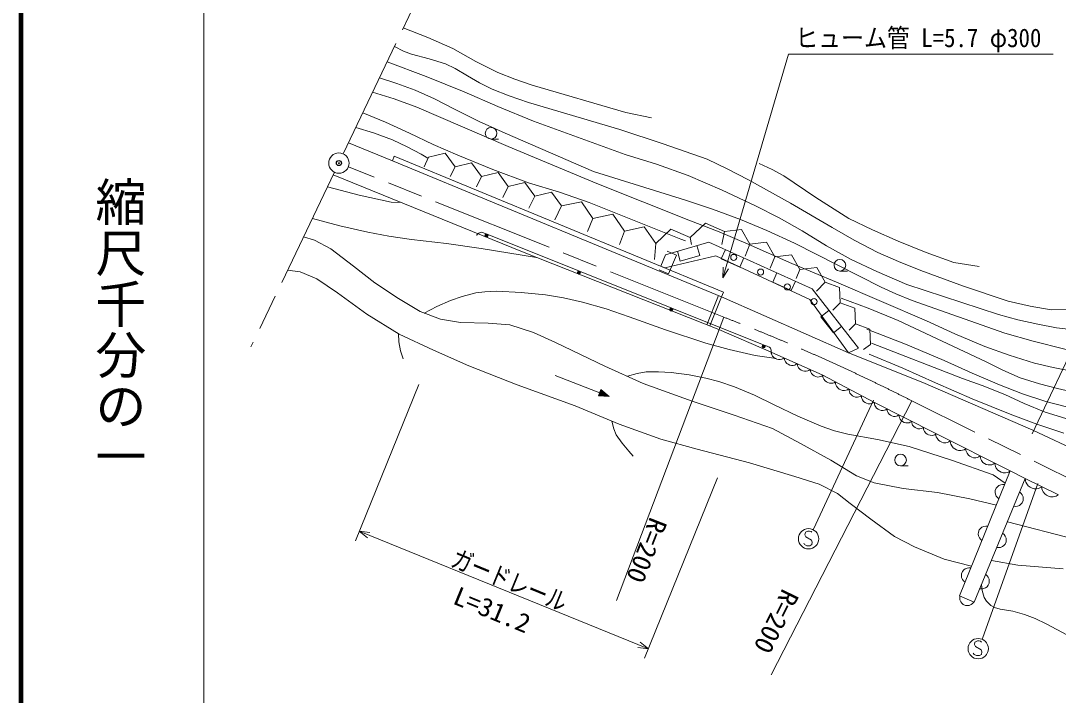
# Model space of a CAD drawing. Units: millimetres, scale not verified. Extents: x 40000 to 680000, y 20000 to 380000.
# Drawn here: x 40000 to 141956, y 240056 to 306297 of the extents above; entities that cross this region are included whole.
import ezdxf
from ezdxf.enums import TextEntityAlignment as Align

# ---------------------------------------------------------------- set-up
doc = ezdxf.new("R2010")
doc.units = ezdxf.units.MM
doc.header["$LTSCALE"] = 1000
doc.header["$PDMODE"] = 32
doc.header["$PDSIZE"] = 500
doc.linetypes.add('CHAIN', pattern=[18.5, 12, -1.5, 3.5, -1.5])
for name, color, linetype, lineweight in [('M-BGD', 7, 'Continuous', 13), ('M-BGD-EXST', 7, 'Continuous', 13), ('M-BMK', 2, 'CHAIN', 13), ('M-BMK-SRVR', 3, 'Continuous', 13), ('M-STR-HTXT', 7, 'Continuous', 13), ('M-STR-STRC', 7, 'Continuous', 13), ('M-TTL', 2, 'Continuous', 140), ('M-TTL-BAND', 7, 'Continuous', 13)]:
    doc.layers.add(name, color=color, linetype=linetype, lineweight=lineweight)
doc.layers.add('M-OTRS', color=6, linetype='Continuous')
doc.styles.add('@ＭＳ ゴシック', font='')
doc.styles.add('ＭＳ ゴシック', font='')
doc.styles.get('@ＭＳ ゴシック').set_extended_font_data('@MS Gothic')
doc.styles.get('ＭＳ ゴシック').set_extended_font_data('MS Gothic')

msp = doc.modelspace()

# ---------------------------------------------------------------- linework, layer by layer
at = {"layer": 'M-BGD'}
for p, q in [((86215, 294678), (86965, 294678)), ((76516, 292528), (72219, 294314)), ((76706, 292990), (76516, 292528)), ((76706, 292990), (109047, 279653)), ((80067, 292912), (79656, 291953)), ((80067, 292912), (81694, 293303)), ((81694, 293303), (82680, 291953)), ((76516, 292528), (108857, 279191)), ((82680, 291953), (82214, 290993)), ((82680, 291953), (84307, 292344)), ((84307, 292344), (85294, 290993)), ((70712, 291158), (89313, 283605)), ((85294, 290993), (84773, 289988)), ((85294, 290993), (86920, 291385)), ((86920, 291385), (87907, 290034)), ((87907, 290034), (87377, 288937)), ((87907, 290034), (89533, 290425)), ((89533, 290425), (90520, 289074)), ((90520, 289074), (89935, 287886)), ((90520, 289074), (92147, 289466)), ((92147, 289466), (93133, 288115)), ((93133, 288115), (92494, 286744)), ((93133, 288115), (95090, 288529)), ((95090, 288529), (96225, 286881)), ((96225, 286881), (95692, 285602)), ((96225, 286881), (98182, 287295)), ((98182, 287295), (99316, 285648)), ((85010, 285447), (85140, 285503)), ((85140, 285503), (85255, 285521)), ((85255, 285521), (85400, 285507)), ((85400, 285507), (85548, 285447)), ((99316, 285648), (98844, 284323)), ((99316, 285648), (101273, 286062)), ((101273, 286062), (102408, 284414)), ((102408, 284414), (103900, 285838)), ((103900, 285838), (105789, 285008)), ((105789, 285008), (107281, 286432)), ((107281, 286432), (109169, 285602)), ((109169, 285602), (108895, 284323)), ((109169, 285602), (110818, 285802)), ((110818, 285802), (111636, 284357)), ((67793, 285066), (68877, 284748)), ((68877, 284748), (70480, 283895)), ((84805, 285205), (84835, 285280)), ((84835, 285280), (84917, 285376)), ((84917, 285376), (85010, 285447)), ((85548, 285447), (85827, 285336)), ((85827, 285336), (113062, 274452)), ((103367, 283318), (107616, 284551)), ((105789, 285008), (105926, 284323)), ((107616, 284551), (117758, 279983)), ((111636, 284357), (113285, 284557)), ((113285, 284557), (114104, 283112)), ((70480, 283895), (72712, 282191)), ((89313, 283605), (108600, 275971)), ((102408, 284414), (102271, 282861)), ((104440, 283292), (103517, 283677)), ((104531, 283656), (104810, 282695)), ((106731, 283253), (106452, 284213)), ((109240, 283820), (108829, 282908)), ((111636, 284357), (111180, 283181)), ((102897, 282189), (103367, 283318)), ((108301, 283226), (103306, 282021)), ((103671, 281446), (104440, 283292)), ((104810, 282695), (106731, 283253)), ((117530, 278932), (108301, 283226)), ((108829, 282908), (110653, 282087)), ((110653, 282087), (111063, 282999)), ((114104, 283112), (113647, 281993)), ((114104, 283112), (115752, 283312)), ((115752, 283312), (116571, 281867)), ((67472, 281630), (66227, 281796)), ((69097, 280956), (67472, 281630)), ((72712, 282191), (74802, 280567)), ((102748, 281830), (103671, 281446)), ((103306, 282021), (102897, 282189)), ((114311, 281536), (113900, 280624)), ((116571, 281867), (116205, 280988)), ((116571, 281867), (118219, 282067)), ((118219, 282067), (119038, 280622)), ((120497, 281716), (121247, 281716)), ((71118, 279569), (69097, 280956)), ((74802, 280567), (77136, 279005)), ((113900, 280624), (115724, 279802)), ((115724, 279802), (116135, 280714)), ((119038, 280622), (118215, 279754)), ((119038, 280622), (120464, 280099)), ((74011, 277469), (71118, 279569)), ((109047, 279653), (108857, 279191)), ((117758, 279983), (122327, 274135)), ((120464, 280099), (120530, 278582)), ((77136, 279005), (79266, 277727)), ((107428, 276436), (108578, 279303)), ((107707, 276325), (108857, 279191)), ((108857, 279191), (121357, 273698)), ((121357, 273698), (117530, 278932)), ((120530, 278582), (119814, 277881)), ((120530, 278582), (121957, 278059)), ((77182, 275527), (74011, 277469)), ((79266, 277727), (81234, 276976)), ((119427, 277847), (118639, 277231)), ((121957, 278059), (122023, 276541)), ((81234, 276976), (83223, 276651)), ((83223, 276651), (85942, 276611)), ((85942, 276611), (88073, 276448)), ((88073, 276448), (90386, 275677)), ((118639, 277231), (119870, 275655)), ((122023, 276541), (121413, 275917)), ((122023, 276541), (123449, 276018)), ((80550, 273938), (77182, 275527)), ((90386, 275677), (92537, 274703)), ((108600, 275971), (113743, 273761)), ((119870, 275655), (120658, 276271)), ((123449, 276018), (123515, 274500)), ((92537, 274703), (97404, 272379)), ((113062, 274452), (113340, 274341)), ((113340, 274341), (113489, 274282)), ((113489, 274282), (113574, 274226)), ((123515, 274500), (122830, 273998)), ((84038, 272393), (80550, 273938)), ((113574, 274226), (113663, 274126)), ((113663, 274126), (113715, 274040)), ((113734, 273710), (113712, 273654)), ((113715, 274040), (113741, 273944)), ((113753, 273810), (113734, 273710)), ((113741, 273944), (113753, 273810)), ((113743, 273761), (113763, 273599)), ((113743, 273761), (118825, 271494)), ((113763, 273599), (113805, 273488)), ((113805, 273488), (113873, 273366)), ((113873, 273366), (113992, 273221)), ((122327, 274135), (121357, 273698)), ((121357, 273698), (128648, 270763)), ((88794, 270530), (84038, 272393)), ((97404, 272379), (101177, 270667)), ((113992, 273221), (114134, 273127)), ((114134, 273127), (114288, 273058)), ((114288, 273058), (114453, 273015)), ((114453, 273015), (114640, 273024)), ((114640, 273024), (114777, 273055)), ((114777, 273055), (114888, 273097)), ((114888, 273097), (115022, 273191)), ((115022, 273191), (115041, 273029)), ((115041, 273029), (115084, 272918)), ((115084, 272918), (115152, 272795)), ((115152, 272795), (115271, 272650)), ((115271, 272650), (115413, 272556)), ((115413, 272556), (115566, 272488)), ((115566, 272488), (115731, 272445)), ((115731, 272445), (115919, 272453)), ((115919, 272453), (116055, 272484)), ((116055, 272484), (116166, 272527)), ((116166, 272527), (116300, 272621)), ((116300, 272621), (116320, 272458)), ((116320, 272458), (116362, 272348)), ((116362, 272348), (116430, 272225)), ((116430, 272225), (116550, 272080)), ((92527, 271473), (97813, 269406)), ((116550, 272080), (116692, 271986)), ((116692, 271986), (116845, 271918)), ((116845, 271918), (117010, 271875)), ((117010, 271875), (117198, 271883)), ((117198, 271883), (117334, 271914)), ((117334, 271914), (117445, 271957)), ((117445, 271957), (117579, 272050)), ((117579, 272050), (117598, 271888)), ((117598, 271888), (117641, 271777)), ((117641, 271777), (117709, 271655)), ((117709, 271655), (117828, 271510)), ((117828, 271510), (117970, 271416)), ((117970, 271416), (118124, 271347)), ((118124, 271347), (118288, 271304)), ((118288, 271304), (118476, 271313)), ((118476, 271313), (118613, 271344)), ((118613, 271344), (118724, 271386)), ((118724, 271386), (118857, 271480)), ((118825, 271494), (118833, 271331)), ((118825, 271494), (123887, 268802)), ((118833, 271331), (118868, 271218)), ((118868, 271218), (118927, 271091)), ((94485, 268469), (88794, 270530)), ((101177, 270667), (105965, 268923)), ((118927, 271091), (119036, 270938)), ((119036, 270938), (119171, 270834)), ((119171, 270834), (119320, 270756)), ((119320, 270756), (119481, 270701)), ((119481, 270701), (119669, 270697)), ((119669, 270697), (119807, 270718)), ((119807, 270718), (119921, 270753)), ((119921, 270753), (120061, 270837)), ((120061, 270837), (120070, 270662)), ((120070, 270662), (120107, 270541)), ((120107, 270541), (120171, 270405)), ((120171, 270405), (120287, 270241)), ((120287, 270241), (120432, 270130)), ((128648, 270763), (139471, 266086)), ((96998, 270068), (96765, 269472)), ((96765, 269472), (97813, 269406)), ((97014, 269998), (96824, 269513)), ((96824, 269513), (97701, 269450)), ((97029, 269927), (96883, 269555)), ((96883, 269555), (97590, 269493)), ((97044, 269857), (96943, 269596)), ((96943, 269596), (97478, 269537)), ((97813, 269406), (96998, 270068)), ((97060, 269786), (97002, 269637)), ((97002, 269637), (97366, 269581)), ((97701, 269450), (97014, 269998)), ((97590, 269493), (97029, 269927)), ((97478, 269537), (97044, 269857)), ((97366, 269581), (97060, 269786)), ((97075, 269716), (97061, 269679)), ((97061, 269679), (97217, 269639)), ((97217, 269639), (97075, 269716)), ((120432, 270130), (120591, 270045)), ((120591, 270045), (120764, 269987)), ((120764, 269987), (120965, 269982)), ((120965, 269982), (121114, 270006)), ((121114, 270006), (121235, 270043)), ((121235, 270043), (121385, 270133)), ((121385, 270133), (121394, 269970)), ((121394, 269970), (121428, 269856)), ((121428, 269856), (121488, 269730)), ((121488, 269730), (121597, 269576)), ((121597, 269576), (121732, 269473)), ((121732, 269473), (121880, 269394)), ((121880, 269394), (122042, 269340)), ((122042, 269340), (122230, 269335)), ((122230, 269335), (122368, 269357)), ((122368, 269357), (122481, 269391)), ((122481, 269391), (122621, 269476)), ((122621, 269476), (122630, 269313)), ((122630, 269313), (122665, 269199)), ((122665, 269199), (122724, 269072)), ((98799, 266685), (94485, 268469)), ((105965, 268923), (110118, 267576)), ((122724, 269072), (122833, 268919)), ((122833, 268919), (122968, 268816)), ((122968, 268816), (123116, 268737)), ((123116, 268737), (123278, 268683)), ((123278, 268683), (123466, 268678)), ((123466, 268678), (123604, 268699)), ((123604, 268699), (123718, 268734)), ((123718, 268734), (123857, 268818)), ((123887, 268802), (123899, 268640)), ((123887, 268802), (129915, 265749)), ((123899, 268640), (123936, 268527)), ((123936, 268527), (123998, 268401)), ((123998, 268401), (124110, 268250)), ((124110, 268250), (124247, 268149)), ((124247, 268149), (124397, 268073)), ((124998, 268083), (125136, 268170)), ((125136, 268170), (125147, 268018)), ((110118, 267576), (113859, 266244)), ((124397, 268073), (124560, 268022)), ((124560, 268022), (124747, 268021)), ((124747, 268021), (124885, 268046)), ((124885, 268046), (124998, 268083)), ((125147, 268018), (125181, 267914)), ((125181, 267914), (125239, 267797)), ((125239, 267797), (125343, 267657)), ((125343, 267657), (125470, 267563)), ((125470, 267563), (125609, 267493)), ((125609, 267493), (125760, 267445)), ((125760, 267445), (125935, 267444)), ((125935, 267444), (126063, 267467)), ((126063, 267467), (126168, 267501)), ((126168, 267501), (126296, 267582)), ((126296, 267582), (126308, 267419)), ((126308, 267419), (126345, 267306)), ((126345, 267306), (126407, 267181)), ((126407, 267181), (126518, 267030)), ((102889, 265195), (98799, 266685)), ((113859, 266244), (116618, 264786)), ((126518, 267030), (126656, 266929)), ((126656, 266929), (126805, 266853)), ((126805, 266853), (126968, 266802)), ((126968, 266802), (127156, 266801)), ((127156, 266801), (127294, 266825)), ((127294, 266825), (127407, 266862)), ((127407, 266862), (127545, 266949)), ((127545, 266949), (127556, 266798)), ((127556, 266798), (127590, 266693)), ((127590, 266693), (127647, 266577)), ((127647, 266577), (127751, 266437)), ((127751, 266437), (127879, 266343)), ((127879, 266343), (128018, 266272)), ((128018, 266272), (128169, 266225)), ((128169, 266225), (128343, 266224)), ((128343, 266224), (128471, 266247)), ((128471, 266247), (128576, 266281)), ((128576, 266281), (128704, 266362)), ((128704, 266362), (128716, 266199)), ((128716, 266199), (128753, 266086)), ((106472, 264212), (102889, 265195)), ((128753, 266086), (128815, 265960)), ((128815, 265960), (128927, 265810)), ((128927, 265810), (129064, 265709)), ((129064, 265709), (129214, 265633)), ((129214, 265633), (129377, 265582)), ((129377, 265582), (129564, 265581)), ((129564, 265581), (129702, 265605)), ((129702, 265605), (129815, 265642)), ((129815, 265642), (129953, 265729)), ((129915, 265749), (129929, 265563)), ((129915, 265749), (137227, 262092)), ((129929, 265563), (129972, 265434)), ((129972, 265434), (130043, 265291)), ((130043, 265291), (130172, 265119)), ((130172, 265119), (130330, 265005)), ((139471, 266086), (148689, 261775)), ((111608, 262881), (106472, 264212)), ((116618, 264786), (119598, 263137)), ((130330, 265005), (130501, 264919)), ((130501, 264919), (130687, 264861)), ((130687, 264861), (130902, 264861)), ((130902, 264861), (131059, 264890)), ((131059, 264890), (131188, 264933)), ((131188, 264933), (131346, 265033)), ((131346, 265033), (131361, 264835)), ((131361, 264835), (131406, 264699)), ((131406, 264699), (131482, 264547)), ((131482, 264547), (131619, 264364)), ((131619, 264364), (131787, 264242)), ((131787, 264242), (131969, 264151)), ((131969, 264151), (132167, 264090)), ((132167, 264090), (132395, 264090)), ((132395, 264090), (132562, 264121)), ((132562, 264121), (132699, 264166)), ((132699, 264166), (132866, 264273)), ((132866, 264273), (132880, 264087)), ((132880, 264087), (132923, 263958)), ((119598, 263137), (122134, 261615)), ((132923, 263958), (132995, 263815)), ((132995, 263815), (133124, 263643)), ((133124, 263643), (133281, 263529)), ((133281, 263529), (133453, 263443)), ((133453, 263443), (133639, 263386)), ((133639, 263386), (133854, 263386)), ((133854, 263386), (134011, 263414)), ((134011, 263414), (134140, 263457)), ((134140, 263457), (134297, 263557)), ((134297, 263557), (134312, 263371)), ((134312, 263371), (134354, 263242)), ((134354, 263242), (134426, 263099)), ((134426, 263099), (134555, 262928)), ((116079, 261549), (111608, 262881)), ((126457, 262588), (127207, 262588)), ((137227, 262092), (132248, 249818)), ((134555, 262928), (134712, 262813)), ((134712, 262813), (134884, 262727)), ((134884, 262727), (135070, 262670)), ((135070, 262670), (135285, 262670)), ((135285, 262670), (135442, 262699)), ((135442, 262699), (135571, 262742)), ((135571, 262742), (135728, 262842)), ((135728, 262842), (135743, 262644)), ((135743, 262644), (135789, 262507)), ((135789, 262507), (135865, 262355)), ((135865, 262355), (136002, 262173)), ((136002, 262173), (136169, 262051)), ((136169, 262051), (136352, 261960)), ((137082, 261975), (137249, 262082)), ((137227, 262092), (138714, 261329)), ((118457, 260788), (116079, 261549)), ((122134, 261615), (123878, 260918)), ((133707, 249184), (138714, 261329)), ((136352, 261960), (136549, 261899)), ((136549, 261899), (136777, 261899)), ((136777, 261899), (136945, 261929)), ((136945, 261929), (137082, 261975)), ((138714, 261329), (138731, 261120)), ((138714, 261329), (141969, 259722)), ((138731, 261120), (138780, 260975)), ((120264, 259869), (118457, 260788)), ((123878, 260918), (126700, 260347)), ((126700, 260347), (130093, 259966)), ((135769, 260172), (135757, 259983)), ((135859, 260395), (135769, 260172)), ((135982, 260539), (135859, 260395)), ((136122, 260644), (135982, 260539)), ((136317, 260727), (136122, 260644)), ((136490, 260754), (136317, 260727)), ((136679, 260742), (136490, 260754)), ((138309, 259874), (138165, 259998)), ((138780, 260975), (138861, 260814)), ((138861, 260814), (139007, 260622)), ((139007, 260622), (139185, 260494)), ((139185, 260494), (139379, 260398)), ((139379, 260398), (139588, 260335)), ((139588, 260335), (139830, 260336)), ((139830, 260336), (140007, 260369)), ((140007, 260369), (140151, 260418)), ((140151, 260418), (140328, 260532)), ((140328, 260532), (140345, 260323)), ((140345, 260323), (140394, 260178)), ((140394, 260178), (140475, 260017)), ((140475, 260017), (140621, 259825)), ((121500, 258886), (120264, 259869)), ((130093, 259966), (133263, 259332)), ((133263, 259332), (135895, 258730)), ((135757, 259983), (135784, 259810)), ((135784, 259810), (135866, 259615)), ((135866, 259615), (135971, 259475)), ((135971, 259475), (136116, 259352)), ((138413, 259734), (138309, 259874)), ((138495, 259538), (138413, 259734)), ((138416, 258954), (138508, 259176)), ((138521, 259365), (138495, 259538)), ((138508, 259176), (138521, 259365)), ((140621, 259825), (140799, 259697)), ((140799, 259697), (140993, 259601)), ((140993, 259601), (141202, 259538)), ((141202, 259538), (141444, 259539)), ((141444, 259539), (141621, 259572)), ((141621, 259572), (141765, 259621)), ((141765, 259621), (141942, 259735)), ((123529, 257332), (121500, 258886)), ((137594, 258611), (137783, 258598)), ((137783, 258598), (137956, 258624)), ((137956, 258624), (138152, 258706)), ((138152, 258706), (138292, 258810)), ((138292, 258810), (138416, 258954)), ((125876, 255652), (123529, 257332)), ((136962, 257080), (143559, 255386)), ((134109, 256081), (134097, 255891)), ((134199, 256303), (134109, 256081)), ((134322, 256447), (134199, 256303)), ((134462, 256553), (134322, 256447)), ((134658, 256635), (134462, 256553)), ((134830, 256662), (134658, 256635)), ((135020, 256650), (134830, 256662)), ((136640, 255826), (136496, 255950)), ((127841, 254637), (125876, 255652)), ((134097, 255891), (134124, 255719)), ((134124, 255719), (134207, 255523)), ((134207, 255523), (134312, 255383)), ((134312, 255383), (134456, 255260)), ((136623, 254762), (136747, 254905)), ((136744, 255685), (136640, 255826)), ((136826, 255489), (136744, 255685)), ((136747, 254905), (136839, 255127)), ((136852, 255317), (136826, 255489)), ((136839, 255127), (136852, 255317)), ((130758, 253433), (127841, 254637)), ((135925, 254563), (136114, 254550)), ((136114, 254550), (136287, 254576)), ((136287, 254576), (136483, 254657)), ((136483, 254657), (136623, 254762)), ((133437, 252748), (130758, 253433)), ((137987, 252841), (135393, 253274)), ((132449, 251989), (132437, 251800)), ((132540, 252212), (132449, 251989)), ((132663, 252356), (132540, 252212)), ((132803, 252461), (132663, 252356)), ((132998, 252544), (132803, 252461)), ((133171, 252571), (132998, 252544)), ((133360, 252559), (133171, 252571)), ((134971, 251777), (134827, 251902)), ((142441, 252467), (137987, 252841)), ((132437, 251800), (132464, 251627)), ((132464, 251627), (132547, 251432)), ((132547, 251432), (132652, 251292)), ((132652, 251292), (132796, 251169)), ((134954, 250714), (135078, 250857)), ((135075, 251637), (134971, 251777)), ((135157, 251441), (135075, 251637)), ((135078, 250857), (135170, 251079)), ((135183, 251268), (135157, 251441)), ((135170, 251079), (135183, 251268)), ((132248, 249818), (133707, 249184)), ((132290, 249800), (132273, 249611)), ((134256, 250515), (134445, 250502)), ((134445, 250502), (134618, 250528)), ((134618, 250528), (134814, 250609)), ((134814, 250609), (134954, 250714)), ((132273, 249611), (132296, 249438)), ((132296, 249438), (132374, 249240)), ((132374, 249240), (132475, 249098)), ((132475, 249098), (132616, 248971)), ((132616, 248971), (132837, 248875)), ((132837, 248875), (133026, 248859)), ((133026, 248859), (133199, 248881)), ((133199, 248881), (133396, 248959)), ((133396, 248959), (133539, 249061)), ((133539, 249061), (133665, 249202))]:
    msp.add_line(p, q, dxfattribs=at)
for points in [[(77593, 305592), (80018, 304656), (82467, 303587), (84724, 302308), (86886, 301213), (88539, 300551), (90246, 299979), (99463, 297300), (101986, 296752)], [(76730, 303782), (77612, 303306), (78387, 303006), (80139, 302570), (81739, 302053), (82693, 301600), (83900, 300890), (85068, 300200), (86326, 299585), (88002, 298915), (89896, 298274), (98868, 295612), (103125, 294226), (107445, 292699), (109436, 291762), (111502, 290673), (115649, 288372), (119735, 285990), (121914, 284741), (124224, 283547), (126258, 282642), (128440, 281783), (132654, 280239), (137041, 278758), (139190, 278277), (141247, 277923), (143104, 277942)], [(76012, 302275), (79831, 300838), (83574, 299322), (86869, 297872), (90375, 296446), (99403, 293175), (102477, 292200), (105602, 291100), (108935, 289652), (112207, 288118), (114520, 286929), (116775, 285654), (119170, 284203), (121598, 282847), (124135, 281661), (127069, 280410), (136091, 277450), (137983, 276918), (139934, 276483), (141775, 276153), (143764, 275923), (144898, 275915), (146294, 276028), (146620, 276063)], [(75253, 300681), (76973, 300150), (78761, 299485), (80673, 298615), (82629, 297608), (85050, 296402), (87601, 295248), (96281, 291477), (105338, 288684), (107992, 287793), (110724, 286768), (113323, 285690), (116053, 284443), (124562, 280140), (126010, 279462), (127596, 278839), (136711, 275606), (139493, 274815), (142593, 274052), (144174, 273802), (145810, 273648), (146992, 273638), (148186, 273733), (150151, 274024)], [(74580, 299270), (76682, 298614), (78932, 297799), (87890, 293942), (96620, 290300), (105644, 286720), (108627, 285562), (111483, 284346), (115776, 282446), (120150, 280620), (129002, 276838), (131800, 275541), (134735, 274302), (137147, 273444), (139633, 272678), (141458, 272234), (143620, 271823)], [(73620, 297255), (75840, 296343), (78194, 295261), (80540, 294139), (82967, 293093), (86383, 291684), (89883, 290365), (92950, 289449), (95872, 288460), (104867, 284849), (105324, 284672)], [(72940, 295829), (74658, 295292), (76528, 294595), (77984, 293928), (79338, 293192), (80010, 292801)], [(112558, 292281), (113832, 291698), (114991, 291059), (118146, 288928), (121392, 286867), (123715, 285749), (126222, 284658), (128975, 283532), (131682, 282549), (134178, 282152)], [(70155, 289996), (73265, 289181), (76404, 288478), (77395, 288445)], [(68662, 286880), (71368, 286157), (74095, 285539), (76177, 285128), (78383, 284803), (81829, 284411), (85234, 283915), (90690, 283061)], [(79650, 277580), (80887, 278235), (82223, 278825), (83362, 279219), (84722, 279563), (85590, 279687), (86788, 279726), (89187, 279602), (91574, 279377), (93349, 279082), (95211, 278659), (97517, 277993), (99782, 277235), (103368, 275947), (107336, 274640), (109629, 273999), (112161, 273408), (114242, 273130)], [(120612, 279042), (123262, 278070), (126227, 276864), (134887, 272806), (136494, 271989), (138204, 271240), (140110, 270634), (141876, 270175), (144991, 269462)], [(77113, 275569), (77152, 274768), (77331, 273866), (77589, 273103)], [(123130, 275994), (126942, 274526), (130757, 272935), (133480, 271674), (136181, 270535), (138445, 269669), (140728, 268913), (144668, 267887), (148808, 266921), (150195, 266716), (151625, 266618), (153623, 266636), (155509, 266555), (156157, 266525)], [(123592, 274617), (132550, 271154), (134490, 270477), (136701, 269581), (138617, 268696), (140655, 267868), (144730, 266628)], [(123359, 273562), (126683, 272180), (129888, 270739), (133487, 269176), (137221, 267669), (139842, 266684), (142502, 265793)], [(99612, 271377), (100575, 271653), (101469, 271802), (102672, 271831), (103902, 271747), (105686, 271518), (107326, 271203), (108616, 270869), (110132, 270353), (112097, 269516), (114031, 268581), (116376, 267457), (118647, 266480), (119976, 266036), (121285, 265703), (124190, 265164), (127306, 264478), (131476, 263139), (135565, 261687), (136731, 260869)], [(98077, 266984), (98276, 266204), (98514, 265636), (99087, 264814), (99768, 264021), (100192, 263546)], [(134426, 250927), (134488, 250327), (134690, 249660), (134904, 249311), (135335, 248878), (135683, 248676), (136253, 248501), (137488, 248300), (138650, 247997), (139698, 247606), (140778, 247085), (142849, 245953), (144877, 244719), (147341, 243068), (150028, 241397), (150532, 241095)]]:
    msp.add_lwpolyline(points, dxfattribs=at)
for centre, radius in [((86215, 295248), 570), ((85771, 285197), 150), ((85771, 285197), 90), ((85771, 285197), 30), ((110070, 283055), 300), ((120497, 282286), 570), ((94849, 281569), 150), ((94849, 281569), 90), ((94849, 281569), 30), ((112699, 281609), 300), ((115328, 280163), 300), ((117956, 278718), 300), ((103928, 277941), 150), ((103928, 277941), 90), ((103928, 277941), 30), ((113006, 274313), 150), ((113006, 274313), 90), ((113006, 274313), 30), ((126457, 263158), 570)]:
    msp.add_circle(centre, radius, dxfattribs=at)
at = {"layer": 'M-BGD-EXST'}
for p, q in [((117902, 256382), (123813, 269022)), ((139949, 260839), (134524, 245624)), ((117102, 256061), (117062, 255821)), ((117342, 256181), (117102, 256061)), ((117502, 256181), (117342, 256181)), ((117662, 256141), (117502, 256181)), ((117742, 256061), (117662, 256141)), ((117022, 254861), (116942, 254981)), ((117062, 255821), (117142, 255621)), ((117142, 255621), (117702, 255301)), ((117702, 255301), (117782, 255101)), ((117782, 255101), (117742, 254861)), ((117262, 254741), (117022, 254861)), ((117542, 254741), (117262, 254741)), ((117742, 254861), (117542, 254741)), ((133770, 245272), (133730, 245032)), ((133730, 245032), (133810, 244832)), ((134010, 245392), (133770, 245272)), ((133810, 244832), (134370, 244512)), ((134170, 245392), (134010, 245392)), ((134330, 245352), (134170, 245392)), ((134410, 245272), (134330, 245352)), ((133690, 244072), (133610, 244192)), ((133930, 243952), (133690, 244072)), ((134210, 243952), (133930, 243952)), ((134410, 244072), (134210, 243952)), ((134370, 244512), (134450, 244312)), ((134450, 244312), (134410, 244072))]:
    msp.add_line(p, q, dxfattribs=at)
for centre in [(117422, 255421), (134090, 244632)]:
    msp.add_circle(centre, 1000, dxfattribs=at)
at = {"layer": 'M-BMK'}
for p, q in [((71698, 293221), (78753, 308026)), ((109088, 277188), (72196, 291947)), ((70836, 291417), (62616, 274260)), ((150357, 257714), (127572, 268969))]:
    msp.add_line(p, q, dxfattribs=at)
msp.add_arc((37172, 90565), 200000, 63.12795, 68.92569, dxfattribs=at)
at = {"layer": 'M-BMK-SRVR'}
for radius in [1000, 40]:
    msp.add_circle((71268, 292319), radius, dxfattribs=at)
at = {"layer": 'M-OTRS'}
msp.add_point((71268, 292319), dxfattribs=at)
at = {"layer": 'M-STR-HTXT'}
for p, q in [((109005, 281047), (115451, 303007)), ((115451, 303007), (141467, 303007)), ((109005, 281047), (109018, 282085)), ((109555, 281928), (109005, 281047)), ((98544, 249374), (109088, 277188)), ((79105, 270567), (72884, 255229)), ((127572, 268969), (113747, 242068)), ((101300, 243703), (108479, 261400)), ((74081, 255521), (73260, 256156)), ((73260, 256156), (74292, 256040)), ((73260, 256156), (101676, 244629)), ((101676, 244629), (100644, 244746)), ((100854, 245265), (101676, 244629))]:
    msp.add_line(p, q, dxfattribs=at)
at = {"layer": 'M-STR-STRC'}
msp.add_line((148787, 285638), (139395, 265714), dxfattribs=at)
at = {"layer": 'M-TTL'}
msp.add_line((40000, 380000), (40000, 20000), dxfattribs=at)
at = {"layer": 'M-TTL-BAND'}
msp.add_line((58000, 370000), (58000, 20000), dxfattribs=at)

# ---------------------------------------------------------------- texts
at = {"layer": 'M-STR-HTXT', "style": 'ＭＳ ゴシック', "width": 0.9}
msp.add_text('ヒューム管 L=5.7 φ300', height=1833, dxfattribs=at).set_placement((116117, 303155), align=Align.BOTTOM_LEFT)
at = {"layer": 'M-STR-HTXT', "style": 'ＭＳ ゴシック'}
for s, rotation, width, p in [('R=200', 248.6, 1.05, (101348, 257859)), ('ガードレール', 337.6, 0.8, (81929, 252281)), ('L=31.2', 337.7, 1.05, (82137, 248580)), ('R=200', 243.6, 1.05, (114392, 250874))]:
    msp.add_text(s, height=1833, rotation=rotation, dxfattribs=dict(at, width=width)).set_placement(p, align=Align.BOTTOM_LEFT)
at = {"layer": 'M-TTL-BAND', "style": '@ＭＳ ゴシック'}
msp.add_text('縮尺千分の一', height=3666, rotation=270, dxfattribs=at).set_placement((49777, 261030), align=Align.MIDDLE_RIGHT)

doc.saveas('drawing.dxf')
